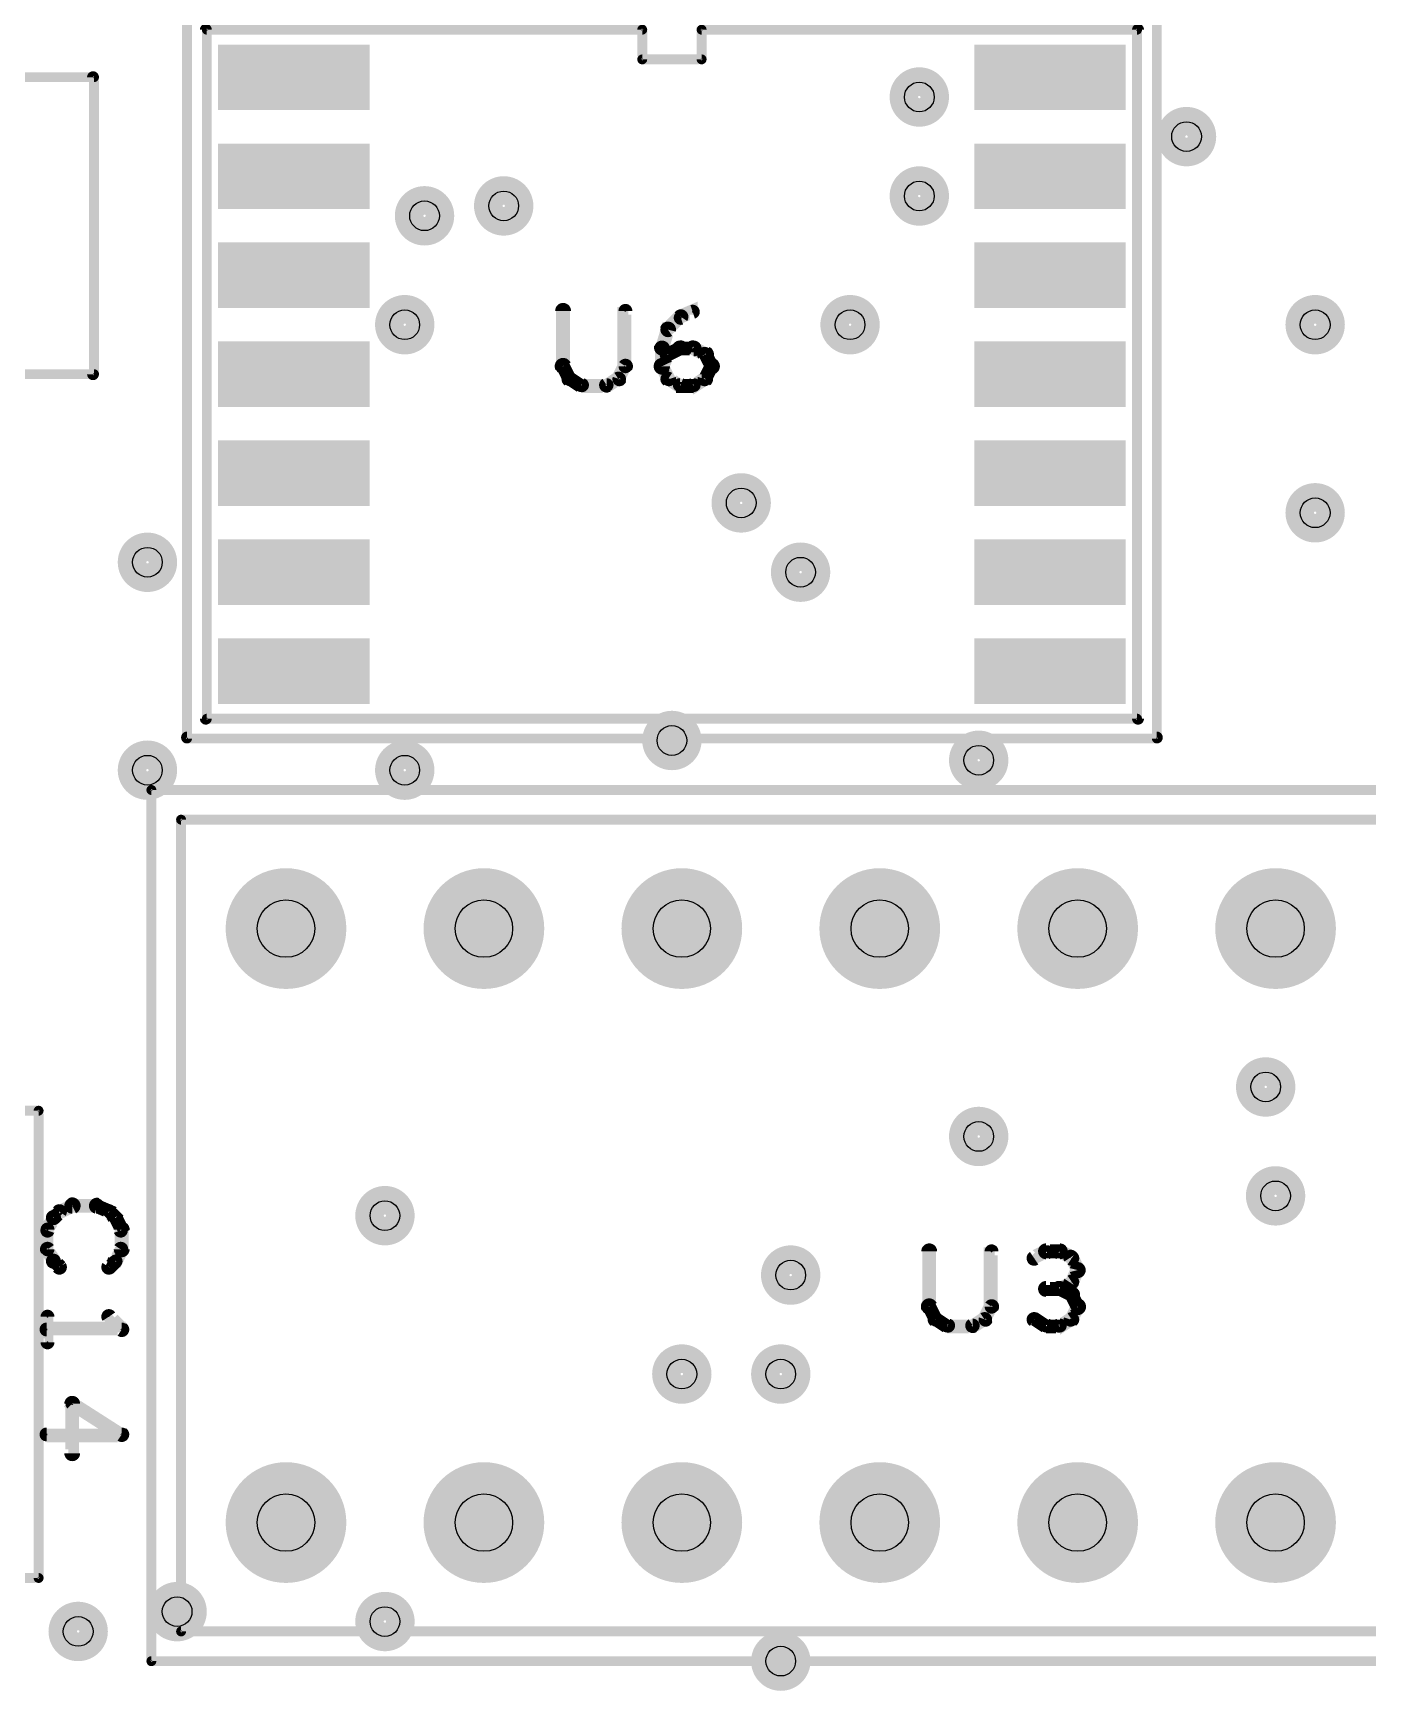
# Model space of a CAD drawing. Extents: x 7835 to 14160, y 8914 to 11568.
# Drawn here: x 10477 to 11152, y 9395 to 10232 of the extents above; entities that cross this region are included whole.
import ezdxf

# ---------------------------------------------------------------- set-up
doc = ezdxf.new("R2010")
doc.units = 0
doc.layers.get('0').update_dxf_attribs({"linetype": 'CONTINUOUS'})
for name, color, linetype in [('_DRILL', 251, 'CONTINUOUS'), ('BOTTOM_SOLDER_MASK', 6, 'CONTINUOUS'), ('DOCUMENTATION1', 3, 'CONTINUOUS'), ('TOP_PASTE_MASK', 4, 'CONTINUOUS'), ('TOP_SILKSCREEN', 1, 'CONTINUOUS'), ('TOP_SOLDER_MASK', 2, 'CONTINUOUS')]:
    doc.layers.add(name, color=color, linetype=linetype)

# ---------------------------------------------------------------- blocks, each defined once
blk = doc.blocks.new('VIA')
at = {"const_width": 13}
blk.add_lwpolyline([(-6, 0, 1), (6, 0, 1)], format="xyb", close=True, dxfattribs=at)
blk = doc.blocks.new('PS1_8')
at = {"const_width": 14}
blk.add_lwpolyline([(-7, -28), (7, -28), (7, 28), (-7, 28)], close=True, dxfattribs=at)
blk = doc.blocks.new('PS1_1')
at = {"const_width": 28}
blk.add_lwpolyline([(-14, 0, 1), (14, 0, 1)], format="xyb", close=True, dxfattribs=at)
blk = doc.blocks.new('_HOLE')
blk.add_circle((0, 0), 0.5)

msp = doc.modelspace()

# ---------------------------------------------------------------- linework, layer by layer
at = {"layer": 'DOCUMENTATION1', "color": 94}
for points in [[(11045, 10244, 5, 5, 0), (11045, 9876, 0, 0, 0), (11045, 9876, 3, 3, 0), (11044, 9876, 3, 3, 1), (11046, 9876, 0, 0, 0), (11045, 9875, 3, 3, 1), (11045, 9878, 0, 0, 0), (11045, 9876, 0, 0, 0), (11045, 9876, 5, 5, 0), (10555, 9876, 0, 0, 0), (10555, 9876, 3, 3, 0), (10555, 9878, 3, 3, 1), (10555, 9875, 0, 0, 0), (10554, 9876, 3, 3, 1), (10556, 9876, 0, 0, 0), (10555, 9876, 0, 0, 0), (10555, 9876, 5, 5, 0), (10555, 10244, 0, 0, 0)], [(10133, 10060, 5, 5, 0), (10508, 10060, 0, 0, 0), (10508, 10060, 3, 3, 0), (10508, 10059, 3, 3, 1), (10508, 10061, 0, 0, 0), (10506, 10060, 3, 3, 1), (10509, 10060, 0, 0, 0), (10508, 10060, 0, 0, 0), (10508, 10060, 5, 5, 0), (10508, 10210, 0, 0, 0), (10508, 10210, 3, 3, 0), (10509, 10210, 3, 3, 1), (10506, 10210, 0, 0, 0), (10508, 10209, 3, 3, 1), (10508, 10211, 0, 0, 0), (10508, 10210, 0, 0, 0), (10508, 10210, 5, 5, 0), (10133, 10210, 0, 0, 0)], [(11373, 9410, 5, 5, 0), (10537, 9410, 0, 0, 0), (10537, 9410, 3, 3, 0), (10537, 9411, 3, 3, 1), (10537, 9409, 0, 0, 0), (10536, 9410, 3, 3, 1), (10538, 9410, 0, 0, 0), (10537, 9410, 0, 0, 0), (10537, 9410, 5, 5, 0), (10537, 9850, 0, 0, 0), (10537, 9850, 3, 3, 0), (10538, 9850, 3, 3, 1), (10536, 9850, 0, 0, 0), (10537, 9851, 3, 3, 1), (10537, 9849, 0, 0, 0), (10537, 9850, 0, 0, 0), (10537, 9850, 5, 5, 0), (11373, 9850, 0, 0, 0)], [(10340, 9452, 5, 5, 0), (10480, 9452, 5, 5, 0), (10480, 9452, 0, 0, 0), (10480, 9452, 3, 3, 0), (10480, 9451, 3, 3, 1), (10480, 9453, 0, 0, 0), (10479, 9452, 3, 3, 1), (10481, 9452, 0, 0, 0), (10480, 9452, 0, 0, 0), (10480, 9452, 5, 5, 0), (10480, 9688, 0, 0, 0), (10480, 9688, 3, 3, 0), (10481, 9688, 3, 3, 1), (10479, 9688, 0, 0, 0), (10480, 9687, 3, 3, 1), (10480, 9689, 0, 0, 0), (10480, 9688, 0, 0, 0), (10480, 9688, 5, 5, 0), (10340, 9688, 0, 0, 0)]]:
    msp.add_lwpolyline(points, format="xyseb", dxfattribs=at)
at = {"layer": 'TOP_SILKSCREEN', "color": 135}
msp.add_lwpolyline([(11037, 10234, 3, 3, 1), (11034, 10234, 0, 0, 0), (11035, 10234, 0, 0, 0), (11035, 10234, 5, 5, 0), (11035, 9886, 0, 0, 0), (11035, 9886, 3, 3, 0), (11034, 9886, 3, 3, 1), (11037, 9886, 0, 0, 0), (11035, 9885, 3, 3, 1), (11035, 9887, 0, 0, 0), (11035, 9886, 0, 0, 0), (11035, 9886, 5, 5, 0), (10565, 9886, 0, 0, 0), (10565, 9886, 3, 3, 0), (10565, 9887, 3, 3, 1), (10565, 9885, 0, 0, 0), (10563, 9886, 3, 3, 1), (10566, 9886, 0, 0, 0), (10565, 9886, 0, 0, 0), (10565, 9886, 5, 5, 0), (10565, 10234, 0, 0, 0), (10565, 10234, 3, 3, 0), (10566, 10234, 3, 3, 1), (10563, 10234, 0, 0, 0), (10565, 10235, 3, 3, 1), (10565, 10233, 0, 0, 0), (10565, 10234, 0, 0, 0), (10565, 10234, 5, 5, 0), (10785, 10234, 0, 0, 0), (10785, 10234, 3, 3, 0), (10785, 10233, 3, 3, 1), (10785, 10235, 0, 0, 0), (10786, 10234, 3, 3, 1), (10784, 10234, 0, 0, 0), (10785, 10234, 0, 0, 0), (10785, 10234, 5, 5, 0), (10785, 10219, 0, 0, 0), (10785, 10219, 3, 3, 0), (10784, 10219, 3, 3, 1), (10786, 10219, 0, 0, 0), (10785, 10220, 3, 3, 1), (10785, 10218, 0, 0, 0), (10785, 10219, 0, 0, 0), (10785, 10219, 5, 5, 0), (10815, 10219, 0, 0, 0), (10815, 10219, 3, 3, 0), (10815, 10218, 3, 3, 1), (10815, 10220, 0, 0, 0), (10814, 10219, 3, 3, 1), (10816, 10219, 0, 0, 0), (10815, 10219, 0, 0, 0), (10815, 10219, 5, 5, 0), (10815, 10234, 0, 0, 0), (10815, 10234, 3, 3, 0), (10816, 10234, 3, 3, 1), (10814, 10234, 0, 0, 0), (10815, 10235, 3, 3, 1), (10815, 10233, 0, 0, 0), (10815, 10234, 0, 0, 0), (10815, 10234, 5, 5, 0), (11035, 10234, 5, 5, 0), (11035, 10234, 0, 0, 0), (11035, 10234, 3, 3, 0), (11035, 10233, 3, 3, 1), (11035, 10235, 0, 0, 0)], format="xyseb", close=True, dxfattribs=at)
for points in [[(10747, 10092, 4, 4, 1), (10743, 10092, 0, 0, 0), (10745, 10092, 0, 0, 0), (10745, 10092, 7, 7, 0), (10745, 10064, 7, 7, 0), (10745, 10064, 0, 0, 0), (10745, 10064, 4, 4, 0), (10743, 10064, 4, 4, 1), (10747, 10064, 0, 0, 0)], [(10775, 10064, 4, 4, 1), (10778, 10064, 0, 0, 0), (10776, 10064, 0, 0, 0), (10776, 10064, 7, 7, 0), (10776, 10092, 7, 7, 0), (10776, 10092, 0, 0, 0), (10776, 10092, 4, 4, 0), (10778, 10092, 4, 4, 1), (10775, 10092, 0, 0, 0)], [(10797, 10084, 4, 4, 1), (10799, 10081, 0, 0, 0), (10798, 10083, 0, 0, 0), (10798, 10083, 7, 7, 0), (10804, 10089, 7, 7, 0), (10804, 10089, 0, 0, 0), (10804, 10089, 4, 4, 0), (10806, 10088, 4, 4, 1), (10803, 10090, 0, 0, 0)], [(10804, 10090, 4, 4, 1), (10805, 10087, 0, 0, 0), (10804, 10089, 0, 0, 0), (10804, 10089, 7, 7, 0), (10811, 10092, 7, 7, 0), (10811, 10092, 0, 0, 0), (10811, 10092, 4, 4, 0), (10811, 10090, 4, 4, 1), (10810, 10093, 0, 0, 0)], [(10793, 10074, 4, 4, 1), (10797, 10073, 0, 0, 0), (10795, 10073, 0, 0, 0), (10795, 10073, 7, 7, 0), (10798, 10083, 7, 7, 0), (10798, 10083, 0, 0, 0), (10798, 10083, 4, 4, 0), (10800, 10082, 4, 4, 1), (10796, 10083, 0, 0, 0)], [(10793, 10065, 4, 4, 1), (10797, 10063, 0, 0, 0), (10795, 10064, 0, 0, 0), (10795, 10064, 7, 7, 0), (10798, 10070, 7, 7, 0), (10798, 10070, 0, 0, 0), (10798, 10070, 4, 4, 0), (10800, 10069, 4, 4, 1), (10797, 10071, 0, 0, 0)], [(10793, 10064, 4, 4, 1), (10797, 10064, 0, 0, 0), (10795, 10064, 0, 0, 0), (10795, 10064, 7, 7, 0), (10795, 10073, 7, 7, 0), (10795, 10073, 0, 0, 0), (10795, 10073, 4, 4, 0), (10797, 10073, 4, 4, 1), (10793, 10073, 0, 0, 0)], [(10797, 10072, 4, 4, 1), (10799, 10068, 0, 0, 0), (10798, 10070, 0, 0, 0), (10798, 10070, 7, 7, 0), (10804, 10073, 7, 7, 0), (10804, 10073, 0, 0, 0), (10804, 10073, 4, 4, 0), (10805, 10072, 4, 4, 1), (10804, 10075, 0, 0, 0)], [(10804, 10075, 4, 4, 1), (10804, 10071, 0, 0, 0), (10804, 10073, 0, 0, 0), (10804, 10073, 7, 7, 0), (10811, 10073, 7, 7, 0), (10811, 10073, 0, 0, 0), (10811, 10073, 4, 4, 0), (10811, 10071, 4, 4, 1), (10811, 10075, 0, 0, 0)], [(10811, 10075, 4, 4, 1), (10810, 10072, 0, 0, 0), (10811, 10073, 0, 0, 0), (10811, 10073, 7, 7, 0), (10817, 10070, 7, 7, 0), (10817, 10070, 0, 0, 0), (10817, 10070, 4, 4, 0), (10816, 10068, 4, 4, 1), (10818, 10072, 0, 0, 0)], [(10818, 10071, 4, 4, 1), (10815, 10069, 0, 0, 0), (10817, 10070, 0, 0, 0), (10817, 10070, 7, 7, 0), (10820, 10064, 7, 7, 0), (10820, 10064, 0, 0, 0), (10820, 10064, 4, 4, 0), (10818, 10063, 4, 4, 1), (10822, 10065, 0, 0, 0)], [(10747, 10065, 4, 4, 1), (10743, 10063, 0, 0, 0), (10745, 10064, 0, 0, 0), (10745, 10064, 7, 7, 0), (10748, 10058, 7, 7, 0), (10748, 10058, 0, 0, 0), (10748, 10058, 4, 4, 0), (10747, 10057, 4, 4, 1), (10750, 10058, 0, 0, 0)], [(10772, 10058, 4, 4, 1), (10775, 10057, 0, 0, 0), (10773, 10058, 0, 0, 0), (10773, 10058, 7, 7, 0), (10776, 10064, 7, 7, 0), (10776, 10064, 0, 0, 0), (10776, 10064, 4, 4, 0), (10778, 10063, 4, 4, 1), (10775, 10065, 0, 0, 0)], [(10797, 10057, 4, 4, 1), (10800, 10058, 0, 0, 0), (10798, 10058, 0, 0, 0), (10798, 10058, 7, 7, 0), (10795, 10064, 7, 7, 0), (10795, 10064, 0, 0, 0), (10795, 10064, 4, 4, 0), (10797, 10065, 4, 4, 1), (10793, 10063, 0, 0, 0)], [(10822, 10063, 4, 4, 1), (10818, 10065, 0, 0, 0), (10820, 10064, 0, 0, 0), (10820, 10064, 7, 7, 0), (10817, 10058, 7, 7, 0), (10817, 10058, 0, 0, 0), (10817, 10058, 4, 4, 0), (10815, 10058, 4, 4, 1), (10818, 10057, 0, 0, 0)], [(10749, 10059, 4, 4, 1), (10747, 10056, 0, 0, 0), (10748, 10058, 0, 0, 0), (10748, 10058, 7, 7, 0), (10754, 10054, 7, 7, 0), (10754, 10054, 0, 0, 0), (10754, 10054, 4, 4, 0), (10754, 10053, 4, 4, 1), (10755, 10056, 0, 0, 0)], [(10754, 10056, 4, 4, 1), (10754, 10053, 0, 0, 0), (10754, 10054, 0, 0, 0), (10754, 10054, 7, 7, 0), (10767, 10054, 7, 7, 0), (10767, 10054, 0, 0, 0), (10767, 10054, 4, 4, 0), (10767, 10053, 4, 4, 1), (10767, 10056, 0, 0, 0)], [(10766, 10056, 4, 4, 1), (10768, 10053, 0, 0, 0), (10767, 10054, 0, 0, 0), (10767, 10054, 7, 7, 0), (10773, 10058, 7, 7, 0), (10773, 10058, 0, 0, 0), (10773, 10058, 4, 4, 0), (10774, 10056, 4, 4, 1), (10772, 10059, 0, 0, 0)], [(10804, 10053, 4, 4, 1), (10805, 10056, 0, 0, 0), (10804, 10054, 0, 0, 0), (10804, 10054, 7, 7, 0), (10798, 10058, 7, 7, 0), (10798, 10058, 0, 0, 0), (10798, 10058, 4, 4, 0), (10799, 10059, 4, 4, 1), (10797, 10056, 0, 0, 0)], [(10811, 10053, 4, 4, 1), (10811, 10056, 0, 0, 0), (10811, 10054, 0, 0, 0), (10811, 10054, 7, 7, 0), (10804, 10054, 7, 7, 0), (10804, 10054, 0, 0, 0), (10804, 10054, 4, 4, 0), (10804, 10056, 4, 4, 1), (10804, 10053, 0, 0, 0)], [(10818, 10056, 4, 4, 1), (10816, 10059, 0, 0, 0), (10817, 10058, 0, 0, 0), (10817, 10058, 7, 7, 0), (10811, 10054, 7, 7, 0), (10811, 10054, 0, 0, 0), (10811, 10054, 4, 4, 0), (10810, 10056, 4, 4, 1), (10811, 10053, 0, 0, 0)], [(11358, 9425, 5, 5, 0), (10552, 9425, 0, 0, 0), (10552, 9425, 3, 3, 0), (10552, 9426, 3, 3, 1), (10552, 9424, 0, 0, 0), (10551, 9425, 3, 3, 1), (10553, 9425, 0, 0, 0), (10552, 9425, 0, 0, 0), (10552, 9425, 5, 5, 0), (10552, 9835, 0, 0, 0), (10552, 9835, 3, 3, 0), (10553, 9835, 3, 3, 1), (10551, 9835, 0, 0, 0), (10552, 9836, 3, 3, 1), (10552, 9834, 0, 0, 0), (10552, 9835, 0, 0, 0), (10552, 9835, 5, 5, 0), (11358, 9835, 0, 0, 0)], [(10490, 9638, 4, 4, 1), (10491, 9635, 0, 0, 0), (10491, 9637, 0, 0, 0), (10491, 9637, 7, 7, 0), (10497, 9640, 7, 7, 0), (10497, 9640, 0, 0, 0), (10497, 9640, 4, 4, 0), (10498, 9638, 4, 4, 1), (10496, 9642, 0, 0, 0)], [(10497, 9642, 4, 4, 1), (10497, 9638, 0, 0, 0), (10497, 9640, 0, 0, 0), (10497, 9640, 7, 7, 0), (10509, 9640, 7, 7, 0), (10509, 9640, 0, 0, 0), (10509, 9640, 4, 4, 0), (10509, 9638, 4, 4, 1), (10509, 9642, 0, 0, 0)], [(10510, 9642, 4, 4, 1), (10509, 9638, 0, 0, 0), (10509, 9640, 0, 0, 0), (10509, 9640, 7, 7, 0), (10516, 9637, 7, 7, 0), (10516, 9637, 0, 0, 0), (10516, 9637, 4, 4, 0), (10515, 9635, 4, 4, 1), (10516, 9638, 0, 0, 0)], [(10483, 9628, 4, 4, 1), (10486, 9627, 0, 0, 0), (10484, 9628, 0, 0, 0), (10484, 9628, 7, 7, 0), (10488, 9634, 7, 7, 0), (10488, 9634, 0, 0, 0), (10488, 9634, 4, 4, 0), (10489, 9633, 4, 4, 1), (10486, 9635, 0, 0, 0)], [(10486, 9635, 4, 4, 1), (10489, 9633, 0, 0, 0), (10488, 9634, 0, 0, 0), (10488, 9634, 7, 7, 0), (10491, 9637, 7, 7, 0), (10491, 9637, 0, 0, 0), (10491, 9637, 4, 4, 0), (10492, 9636, 4, 4, 1), (10489, 9638, 0, 0, 0)], [(10517, 9638, 4, 4, 1), (10514, 9636, 0, 0, 0), (10516, 9637, 0, 0, 0), (10516, 9637, 7, 7, 0), (10519, 9634, 7, 7, 0), (10519, 9634, 0, 0, 0), (10519, 9634, 4, 4, 0), (10518, 9633, 4, 4, 1), (10520, 9635, 0, 0, 0)], [(10520, 9635, 4, 4, 1), (10517, 9633, 0, 0, 0), (10519, 9634, 0, 0, 0), (10519, 9634, 7, 7, 0), (10522, 9628, 7, 7, 0), (10522, 9628, 0, 0, 0), (10522, 9628, 4, 4, 0), (10520, 9627, 4, 4, 1), (10523, 9628, 0, 0, 0)], [(10483, 9618, 4, 4, 1), (10486, 9618, 0, 0, 0), (10484, 9618, 0, 0, 0), (10484, 9618, 7, 7, 0), (10484, 9628, 7, 7, 0), (10484, 9628, 0, 0, 0), (10484, 9628, 4, 4, 0), (10486, 9628, 4, 4, 1), (10483, 9628, 0, 0, 0)], [(10524, 9628, 4, 4, 1), (10520, 9628, 0, 0, 0), (10522, 9628, 0, 0, 0), (10522, 9628, 7, 7, 0), (10522, 9618, 7, 7, 0), (10522, 9618, 0, 0, 0), (10522, 9618, 4, 4, 0), (10520, 9618, 4, 4, 1), (10524, 9618, 0, 0, 0)], [(10486, 9611, 4, 4, 1), (10489, 9613, 0, 0, 0), (10488, 9612, 0, 0, 0), (10488, 9612, 7, 7, 0), (10484, 9618, 7, 7, 0), (10484, 9618, 0, 0, 0), (10484, 9618, 4, 4, 0), (10486, 9619, 4, 4, 1), (10483, 9617, 0, 0, 0)], [(10523, 9617, 4, 4, 1), (10520, 9619, 0, 0, 0), (10522, 9618, 0, 0, 0), (10522, 9618, 7, 7, 0), (10519, 9612, 7, 7, 0), (10519, 9612, 0, 0, 0), (10519, 9612, 4, 4, 0), (10517, 9613, 4, 4, 1), (10520, 9611, 0, 0, 0)], [(10932, 9617, 4, 4, 1), (10928, 9617, 0, 0, 0), (10930, 9617, 0, 0, 0), (10930, 9617, 7, 7, 0), (10930, 9589, 7, 7, 0), (10930, 9589, 0, 0, 0), (10930, 9589, 4, 4, 0), (10928, 9589, 4, 4, 1), (10932, 9589, 0, 0, 0)], [(10960, 9589, 4, 4, 1), (10963, 9589, 0, 0, 0), (10961, 9589, 0, 0, 0), (10961, 9589, 7, 7, 0), (10961, 9617, 7, 7, 0), (10961, 9617, 0, 0, 0), (10961, 9617, 4, 4, 0), (10963, 9617, 4, 4, 1), (10960, 9617, 0, 0, 0)], [(10990, 9615, 4, 4, 1), (10989, 9618, 0, 0, 0), (10989, 9617, 0, 0, 0), (10989, 9617, 7, 7, 0), (10983, 9614, 7, 7, 0), (10983, 9614, 0, 0, 0), (10983, 9614, 4, 4, 0), (10982, 9615, 4, 4, 1), (10984, 9612, 0, 0, 0)], [(10996, 9615, 4, 4, 1), (10996, 9619, 0, 0, 0), (10996, 9617, 0, 0, 0), (10996, 9617, 7, 7, 0), (10989, 9617, 7, 7, 0), (10989, 9617, 0, 0, 0), (10989, 9617, 4, 4, 0), (10989, 9619, 4, 4, 1), (10989, 9615, 0, 0, 0)], [(11001, 9612, 4, 4, 1), (11003, 9615, 0, 0, 0), (11002, 9614, 0, 0, 0), (11002, 9614, 7, 7, 0), (10996, 9617, 7, 7, 0), (10996, 9617, 0, 0, 0), (10996, 9617, 4, 4, 0), (10996, 9618, 4, 4, 1), (10995, 9615, 0, 0, 0)], [(10489, 9608, 4, 4, 1), (10492, 9610, 0, 0, 0), (10491, 9609, 0, 0, 0), (10491, 9609, 7, 7, 0), (10488, 9612, 7, 7, 0), (10488, 9612, 0, 0, 0), (10488, 9612, 4, 4, 0), (10489, 9613, 4, 4, 1), (10486, 9611, 0, 0, 0)], [(10520, 9611, 4, 4, 1), (10518, 9613, 0, 0, 0), (10519, 9612, 0, 0, 0), (10519, 9612, 7, 7, 0), (10516, 9609, 7, 7, 0), (10516, 9609, 0, 0, 0), (10516, 9609, 4, 4, 0), (10514, 9610, 4, 4, 1), (10517, 9608, 0, 0, 0)], [(11003, 9607, 4, 4, 1), (11007, 9608, 0, 0, 0), (11005, 9608, 0, 0, 0), (11005, 9608, 7, 7, 0), (11002, 9614, 7, 7, 0), (11002, 9614, 0, 0, 0), (11002, 9614, 4, 4, 0), (11003, 9615, 4, 4, 1), (11000, 9613, 0, 0, 0)], [(11000, 9602, 4, 4, 1), (11003, 9600, 0, 0, 0), (11002, 9601, 0, 0, 0), (11002, 9601, 7, 7, 0), (11005, 9608, 7, 7, 0), (11005, 9608, 0, 0, 0), (11005, 9608, 4, 4, 0), (11007, 9607, 4, 4, 1), (11003, 9608, 0, 0, 0)], [(10996, 9596, 4, 4, 1), (10996, 9600, 0, 0, 0), (10996, 9598, 0, 0, 0), (10996, 9598, 7, 7, 0), (10989, 9598, 7, 7, 0), (10989, 9598, 0, 0, 0), (10989, 9598, 4, 4, 0), (10989, 9600, 4, 4, 1), (10989, 9596, 0, 0, 0)], [(10995, 9600, 4, 4, 1), (10996, 9597, 0, 0, 0), (10996, 9598, 0, 0, 0), (10996, 9598, 7, 7, 0), (11002, 9601, 7, 7, 0), (11002, 9601, 0, 0, 0), (11002, 9601, 4, 4, 0), (11003, 9600, 4, 4, 1), (11001, 9603, 0, 0, 0)], [(11001, 9593, 4, 4, 1), (11003, 9597, 0, 0, 0), (11002, 9595, 0, 0, 0), (11002, 9595, 7, 7, 0), (10996, 9598, 7, 7, 0), (10996, 9598, 0, 0, 0), (10996, 9598, 4, 4, 0), (10996, 9600, 4, 4, 1), (10995, 9597, 0, 0, 0)], [(11003, 9588, 4, 4, 1), (11007, 9590, 0, 0, 0), (11005, 9589, 0, 0, 0), (11005, 9589, 7, 7, 0), (11002, 9595, 7, 7, 0), (11002, 9595, 0, 0, 0), (11002, 9595, 4, 4, 0), (11003, 9596, 4, 4, 1), (11000, 9594, 0, 0, 0)], [(10486, 9584, 4, 4, 1), (10483, 9584, 0, 0, 0), (10484, 9584, 0, 0, 0), (10484, 9584, 7, 7, 0), (10484, 9571, 7, 7, 0), (10484, 9571, 0, 0, 0), (10484, 9571, 4, 4, 0), (10483, 9571, 4, 4, 1), (10486, 9571, 0, 0, 0)], [(10521, 9576, 4, 4, 1), (10523, 9579, 0, 0, 0), (10522, 9578, 0, 0, 0), (10522, 9578, 7, 7, 0), (10516, 9584, 7, 7, 0), (10516, 9584, 0, 0, 0), (10516, 9584, 4, 4, 0), (10517, 9585, 4, 4, 1), (10514, 9583, 0, 0, 0)], [(10932, 9590, 4, 4, 1), (10928, 9588, 0, 0, 0), (10930, 9589, 0, 0, 0), (10930, 9589, 7, 7, 0), (10933, 9583, 7, 7, 0), (10933, 9583, 0, 0, 0), (10933, 9583, 4, 4, 0), (10932, 9582, 4, 4, 1), (10935, 9583, 0, 0, 0)], [(10934, 9584, 4, 4, 1), (10932, 9581, 0, 0, 0), (10933, 9583, 0, 0, 0), (10933, 9583, 7, 7, 0), (10939, 9579, 7, 7, 0), (10939, 9579, 0, 0, 0), (10939, 9579, 4, 4, 0), (10939, 9578, 4, 4, 1), (10940, 9581, 0, 0, 0)], [(10951, 9581, 4, 4, 1), (10953, 9578, 0, 0, 0), (10952, 9579, 0, 0, 0), (10952, 9579, 7, 7, 0), (10958, 9583, 7, 7, 0), (10958, 9583, 0, 0, 0), (10958, 9583, 4, 4, 0), (10959, 9581, 4, 4, 1), (10957, 9584, 0, 0, 0)], [(10957, 9583, 4, 4, 1), (10960, 9582, 0, 0, 0), (10958, 9583, 0, 0, 0), (10958, 9583, 7, 7, 0), (10961, 9589, 7, 7, 0), (10961, 9589, 0, 0, 0), (10961, 9589, 4, 4, 0), (10963, 9588, 4, 4, 1), (10960, 9590, 0, 0, 0)], [(10984, 9584, 4, 4, 1), (10982, 9581, 0, 0, 0), (10983, 9583, 0, 0, 0), (10983, 9583, 7, 7, 0), (10989, 9579, 7, 7, 0), (10989, 9579, 0, 0, 0), (10989, 9579, 4, 4, 0), (10989, 9578, 4, 4, 1), (10990, 9581, 0, 0, 0)], [(10995, 9581, 4, 4, 1), (10996, 9578, 0, 0, 0), (10996, 9579, 0, 0, 0), (10996, 9579, 7, 7, 0), (11002, 9583, 7, 7, 0), (11002, 9583, 0, 0, 0), (11002, 9583, 4, 4, 0), (11003, 9581, 4, 4, 1), (11001, 9584, 0, 0, 0)], [(11000, 9583, 4, 4, 1), (11003, 9582, 0, 0, 0), (11002, 9583, 0, 0, 0), (11002, 9583, 7, 7, 0), (11005, 9589, 7, 7, 0), (11005, 9589, 0, 0, 0), (11005, 9589, 4, 4, 0), (11007, 9588, 4, 4, 1), (11003, 9590, 0, 0, 0)], [(10484, 9579, 4, 4, 1), (10484, 9576, 0, 0, 0), (10484, 9578, 0, 0, 0), (10484, 9578, 7, 7, 0), (10522, 9578, 7, 7, 0), (10522, 9578, 0, 0, 0), (10522, 9578, 4, 4, 0), (10522, 9576, 4, 4, 1), (10522, 9579, 0, 0, 0)], [(10939, 9581, 4, 4, 1), (10939, 9578, 0, 0, 0), (10939, 9579, 0, 0, 0), (10939, 9579, 7, 7, 0), (10952, 9579, 7, 7, 0), (10952, 9579, 0, 0, 0), (10952, 9579, 4, 4, 0), (10952, 9578, 4, 4, 1), (10952, 9581, 0, 0, 0)], [(10989, 9581, 4, 4, 1), (10989, 9578, 0, 0, 0), (10989, 9579, 0, 0, 0), (10989, 9579, 7, 7, 0), (10996, 9579, 7, 7, 0), (10996, 9579, 0, 0, 0), (10996, 9579, 4, 4, 0), (10996, 9578, 4, 4, 1), (10996, 9581, 0, 0, 0)], [(10499, 9540, 4, 4, 1), (10495, 9540, 0, 0, 0), (10497, 9540, 0, 0, 0), (10497, 9540, 7, 7, 0), (10497, 9515, 7, 7, 0), (10497, 9515, 0, 0, 0), (10497, 9515, 4, 4, 0), (10495, 9515, 4, 4, 1), (10499, 9515, 0, 0, 0)], [(10521, 9523, 4, 4, 1), (10523, 9526, 0, 0, 0), (10522, 9524, 0, 0, 0), (10522, 9524, 7, 7, 0), (10497, 9540, 7, 7, 0), (10497, 9540, 0, 0, 0), (10497, 9540, 4, 4, 0), (10498, 9541, 4, 4, 1), (10496, 9539, 0, 0, 0)], [(10484, 9526, 4, 4, 1), (10484, 9523, 0, 0, 0), (10484, 9524, 0, 0, 0), (10484, 9524, 7, 7, 0), (10522, 9524, 7, 7, 0), (10522, 9524, 0, 0, 0), (10522, 9524, 4, 4, 0), (10522, 9523, 4, 4, 1), (10522, 9526, 0, 0, 0)]]:
    msp.add_lwpolyline(points, format="xyseb", dxfattribs=at)

# ---------------------------------------------------------------- block references
at = {"layer": '_DRILL'}
for p, xscale, yscale in [((10925, 10200), 15, 15), ((11060, 10180), 15, 15), ((10925, 10150), 15, 15), ((10715, 10145), 15, 15), ((10675, 10140), 15, 15), ((10665, 10085), 15, 15), ((10890, 10085), 15, 15), ((11125, 10085), 15, 15), ((10835, 9995), 15, 15), ((11125, 9990), 15, 15), ((10535, 9965), 15, 15), ((10865, 9960), 15, 15), ((10800, 9875), 15, 15), ((10955, 9865), 15, 15), ((10535, 9860), 15, 15), ((10665, 9860), 15, 15), ((10605, 9780), 29, 29), ((10705, 9780), 29, 29), ((10805, 9780), 29, 29), ((10905, 9780), 29, 29), ((11005, 9780), 29, 29), ((11105, 9780), 29, 29), ((11100, 9700), 15, 15), ((10955, 9675), 15, 15), ((11105, 9645), 15, 15), ((10655, 9635), 15, 15), ((10860, 9605), 15, 15), ((10805, 9555), 15, 15), ((10855, 9555), 15, 15), ((10605, 9480), 29, 29), ((10705, 9480), 29, 29), ((10805, 9480), 29, 29), ((10905, 9480), 29, 29), ((11005, 9480), 29, 29), ((11105, 9480), 29, 29), ((10550, 9435), 15, 15), ((10655, 9430), 15, 15), ((10500, 9425), 15, 15), ((10855, 9410), 15, 15)]:
    msp.add_blockref('_HOLE', p, dxfattribs=dict(at, xscale=xscale, yscale=yscale))
at = {"layer": 'BOTTOM_SOLDER_MASK', "color": 2, "xscale": 1.2, "yscale": 1.2}
for p in [(10925, 10200), (10925, 10200), (11060, 10180), (11060, 10180), (10925, 10150), (10925, 10150), (10715, 10145), (10715, 10145), (10675, 10140), (10675, 10140), (10665, 10085), (10665, 10085), (10890, 10085), (10890, 10085), (11125, 10085), (11125, 10085), (10835, 9995), (10835, 9995), (11125, 9990), (11125, 9990), (10535, 9965), (10535, 9965), (10865, 9960), (10865, 9960), (10800, 9875), (10800, 9875), (10955, 9865), (10955, 9865), (10535, 9860), (10535, 9860), (10665, 9860), (10665, 9860), (11100, 9700), (11100, 9700), (10955, 9675), (10955, 9675), (11105, 9645), (11105, 9645), (10655, 9635), (10655, 9635), (10860, 9605), (10860, 9605), (10805, 9555), (10805, 9555), (10855, 9555), (10855, 9555), (10550, 9435), (10550, 9435), (10655, 9430), (10655, 9430), (10500, 9425), (10500, 9425), (10855, 9410), (10855, 9410)]:
    msp.add_blockref('VIA', p, dxfattribs=at)
at = {"layer": 'BOTTOM_SOLDER_MASK', "color": 253, "xscale": 1.089, "yscale": 1.089, "rotation": 180}
for p in [(10605, 9780), (10605, 9780), (10705, 9780), (10705, 9780), (10805, 9780), (10805, 9780), (10905, 9780), (10905, 9780), (11005, 9780), (11005, 9780), (11105, 9780), (11105, 9780), (10605, 9480), (10605, 9480), (10705, 9480), (10705, 9480), (10805, 9480), (10805, 9480), (10905, 9480), (10905, 9480), (11005, 9480), (11005, 9480), (11105, 9480), (11105, 9480)]:
    msp.add_blockref('PS1_1', p, dxfattribs=at)
at = {"layer": 'TOP_PASTE_MASK', "color": 12}
for p, rotation in [((10609, 10210), 270), ((10991, 10210), 90), ((10609, 10160), 270), ((10991, 10160), 90), ((10609, 10110), 270), ((10991, 10110), 90), ((10609, 10060), 270), ((10991, 10060), 90), ((10609, 10010), 270), ((10991, 10010), 90), ((10609, 9960), 270), ((10991, 9960), 90), ((10609, 9910), 270), ((10991, 9910), 90)]:
    msp.add_blockref('PS1_8', p, dxfattribs=dict(at, rotation=rotation))
at = {"layer": 'TOP_SOLDER_MASK', "color": 12, "xscale": 1.18, "yscale": 1.072}
for p, rotation in [((10609, 10210), 270), ((10991, 10210), 90), ((10609, 10160), 270), ((10991, 10160), 90), ((10609, 10110), 270), ((10991, 10110), 90), ((10609, 10060), 270), ((10991, 10060), 90), ((10609, 10010), 270), ((10991, 10010), 90), ((10609, 9960), 270), ((10991, 9960), 90), ((10609, 9910), 270), ((10991, 9910), 90)]:
    msp.add_blockref('PS1_8', p, dxfattribs=dict(at, rotation=rotation))
at = {"layer": 'TOP_SOLDER_MASK', "color": 2, "xscale": 1.2, "yscale": 1.2}
for p in [(10925, 10200), (10925, 10200), (11060, 10180), (11060, 10180), (10925, 10150), (10925, 10150), (10715, 10145), (10715, 10145), (10675, 10140), (10675, 10140), (10665, 10085), (10665, 10085), (10890, 10085), (10890, 10085), (11125, 10085), (11125, 10085), (10835, 9995), (10835, 9995), (11125, 9990), (11125, 9990), (10535, 9965), (10535, 9965), (10865, 9960), (10865, 9960), (10800, 9875), (10800, 9875), (10955, 9865), (10955, 9865), (10535, 9860), (10535, 9860), (10665, 9860), (10665, 9860), (11100, 9700), (11100, 9700), (10955, 9675), (10955, 9675), (11105, 9645), (11105, 9645), (10655, 9635), (10655, 9635), (10860, 9605), (10860, 9605), (10805, 9555), (10805, 9555), (10855, 9555), (10855, 9555), (10550, 9435), (10550, 9435), (10655, 9430), (10655, 9430), (10500, 9425), (10500, 9425), (10855, 9410), (10855, 9410)]:
    msp.add_blockref('VIA', p, dxfattribs=at)
at = {"layer": 'TOP_SOLDER_MASK', "color": 253, "xscale": 1.089, "yscale": 1.089, "rotation": 180}
for p in [(10605, 9780), (10605, 9780), (10705, 9780), (10705, 9780), (10805, 9780), (10805, 9780), (10905, 9780), (10905, 9780), (11005, 9780), (11005, 9780), (11105, 9780), (11105, 9780), (10605, 9480), (10605, 9480), (10705, 9480), (10705, 9480), (10805, 9480), (10805, 9480), (10905, 9480), (10905, 9480), (11005, 9480), (11005, 9480), (11105, 9480), (11105, 9480)]:
    msp.add_blockref('PS1_1', p, dxfattribs=at)

doc.saveas('drawing.dxf')
